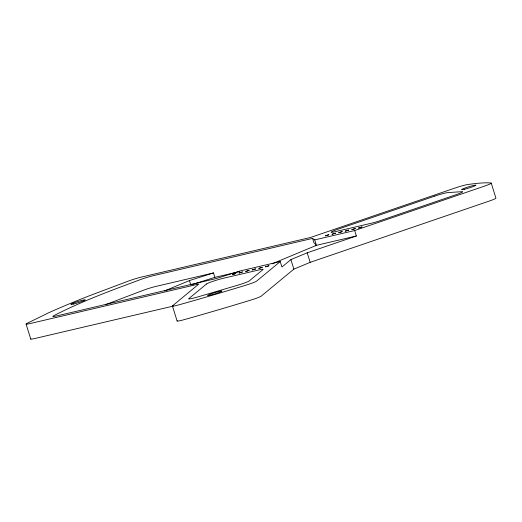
<?xml version="1.0" encoding="UTF-8"?>
<svg xmlns="http://www.w3.org/2000/svg" width="522" height="522" viewBox="0 0 522 522"><rect width="100%" height="100%" fill="white"/><g stroke="black" fill="none" stroke-linecap="round" stroke-linejoin="round"><path stroke-width="0.78" d="M280.242 261.561L240.29 270.918L216.225 278.552L56.474 315.973A10.734 0.881 -17.3 0 1 53.74 315.725C81.543 301.331 111.042 290.552 140.333 279.629A10.734 0.881 -17.3 0 1 152.802 275.818L312.561 238.397L314.733 239.885L354.686 230.528L356.382 235.977L307.204 252.805L290.891 259.604L281.939 267.01L280.242 261.561L256.609 281.11A10.734 0.881 -17.3 0 1 247.428 284.712L243.996 285.769A254.031 20.815 -17.3 0 1 181.591 304.091L178.361 304.985A10.734 0.881 -17.3 0 1 172.567 305.788L198.889 284.014L29.741 323.633A10.734 0.881 -17.3 0 1 27.007 323.386L48.905 312.652A254.031 20.815 -17.3 0 1 89.477 295.739L128.914 280.901A10.734 0.881 -17.3 0 1 141.39 277.091L310.538 237.471L455.158 187.992A10.734 0.881 -17.3 0 1 467.073 184.638L468.782 184.377A254.031 20.815 -17.3 0 1 490.615 182.968L491.235 183.078L495.9 198.06A10.734 0.881 -17.3 0 1 489.225 201.074L310.172 262.338L293.86 269.137L261.274 296.091A10.734 0.881 -17.3 0 1 252.093 299.693L248.661 300.75A254.031 20.815 -17.3 0 1 186.256 319.072L183.026 319.966A10.734 0.881 -17.3 0 1 177.232 320.769M164.632 290.904L189.44 280.562L213.505 272.921L214.888 277.352L239.481 271.59M272.066 263.825L316.43 245.333L356.382 235.977M105.418 304.704L143.615 290.18A10.734 0.881 -17.3 0 1 156.091 286.369L213.505 272.921M354.686 230.528L484.56 186.093A10.734 0.881 -17.3 0 0 491.235 183.078M191.594 284.738L214.888 277.352M173.382 306.062L34.406 338.608A10.734 0.881 -17.3 0 1 30.876 338.837M314.733 239.885L316.43 245.333M315.738 245.869L315.027 243.572L313.937 242.821L312.561 238.397M307.204 252.805L310.172 262.338M290.891 259.604L293.86 269.137M189.44 280.562L190.817 284.986M172.456 306.062L177.121 321.043M26.1 324.136L30.765 339.111M232.407 274.559L235.794 273.528L232.407 274.559M239.076 272.999L242.462 271.969L239.076 272.999M245.738 271.44L249.124 270.403L245.738 271.44M252.191 269.926L255.578 268.895L252.191 269.926M258.86 268.367L262.246 267.329L258.86 268.367M265.522 266.807L268.908 265.77L265.522 266.807M325.441 235.781L328.827 234.75L325.441 235.781M332.103 234.221L335.489 233.184L332.103 234.221M338.771 232.662L342.158 231.624L338.771 232.662M345.225 231.148L348.611 230.111L345.225 231.148M351.887 229.589L355.273 228.551L351.887 229.589M358.555 228.023L361.942 226.992L358.555 228.023M206.464 284.04L188.807 298.636A10.734 0.881 -17.3 0 0 197.159 297.122L237.425 285.299A10.734 0.881 -17.3 0 0 249.281 280.882L263.147 269.443A10.858 0.887 -17.3 0 0 258.527 270.037L223.129 278.337A10.734 0.881 -17.3 0 0 206.464 284.04M434.787 196.102L337.806 229.288A10.734 0.881 -17.3 0 0 334.772 231.794L370.098 223.527A10.858 0.887 -17.3 0 0 380.062 220.708L455.941 194.739A10.734 0.881 -17.3 0 0 462.029 191.672L447.948 192.585A10.734 0.881 -17.3 0 0 434.787 196.102M73.498 304.026A7.517 0.613 -17.3 0 0 85.164 300.039A7.517 0.613 -17.3 0 0 75.618 302.271A7.517 0.613 -17.3 0 0 73.498 304.026M464.221 189.316A7.517 0.613 -17.3 0 0 475.888 185.323A7.517 0.613 -17.3 0 0 466.342 187.555A7.517 0.613 -17.3 0 0 464.221 189.316M210.177 295.211A7.517 0.613 -17.3 0 0 221.85 291.217A7.517 0.613 -17.3 0 0 212.304 293.455A7.517 0.613 -17.3 0 0 210.177 295.211"/></g></svg>
